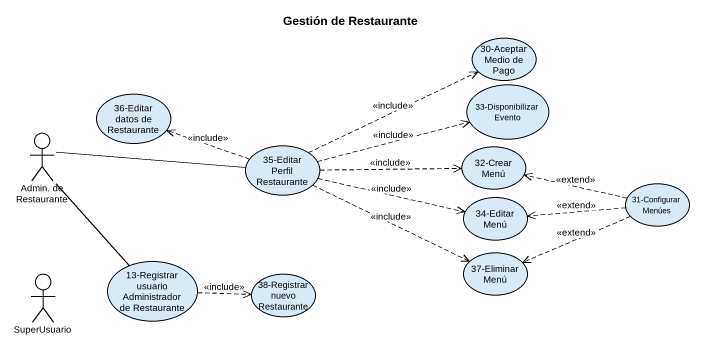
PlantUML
@startuml
title Gestión de Restaurante
usecase "30-Aceptar Medio de Pago" as u30_Aceptar_Medio_de_Pago
usecase "36-Editar datos de Restaurante" as u36_Editar_datos_de
usecase "33-Disponibilizar Evento" as u33_Disponibilizar_Evento
actor "Admin. de Restaurante" as Admin_de_Restaurante
usecase "35-Editar Perfil Restaurante" as u35_Editar_Perfil_Restaurante
usecase "32-Crear Menú" as u32_Crear_Menú
usecase "31-Configurar Menúes" as u31_Configurar_Menúes
usecase "34-Editar Menú" as u34_Editar_Menú
usecase "13-Registrar usuario Administrador de Restaurante" as u13_Registrar_usuario
usecase "37-Eliminar Menú" as u37_Eliminar_Menú
actor SuperUsuario
usecase "38-Registrar nuevo Restaurante" as u38_Registrar_nuevo
Admin_de_Restaurante -right- u35_Editar_Perfil_Restaurante
Admin_de_Restaurante -- u13_Registrar_usuario
u35_Editar_Perfil_Restaurante .right.> u30_Aceptar_Medio_de_Pago : <<include>>
u35_Editar_Perfil_Restaurante .left.> u36_Editar_datos_de : <<include>>
u35_Editar_Perfil_Restaurante .right.> u33_Disponibilizar_Evento : <<include>>
u35_Editar_Perfil_Restaurante .right.> u32_Crear_Menú : <<include>>
u35_Editar_Perfil_Restaurante .right.> u34_Editar_Menú : <<include>>
u35_Editar_Perfil_Restaurante .right.> u37_Eliminar_Menú : <<include>>
u31_Configurar_Menúes .left.> u32_Crear_Menú : <<extend>>
u31_Configurar_Menúes .left.> u34_Editar_Menú : <<extend>>
u31_Configurar_Menúes .left.> u37_Eliminar_Menú : <<extend>>
u13_Registrar_usuario .right.> u38_Registrar_nuevo : <<include>>
@enduml
